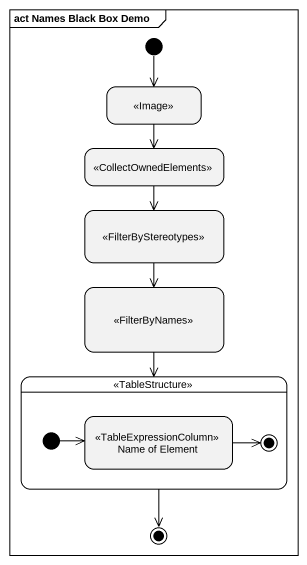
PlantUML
@startuml
mainframe act Names Black Box Demo
hide empty description
state " " as state1 <<Image>>
state " " as state2 <<CollectOwnedElements>>
state " " as state3 <<FilterByStereotypes>>
state " " as state4 <<FilterByNames>>
state " " as state5 <<TableStructure>> {
  state "Name of Element" as Name_of_Element <<TableExpressionColumn>>
  [*] -right-> Name_of_Element
  Name_of_Element -right-> [*]
}
[*] --> state1
state1 --> state2
state2 --> state3
state3 --> state4
state4 --> state5
state5 --> [*]
@enduml
